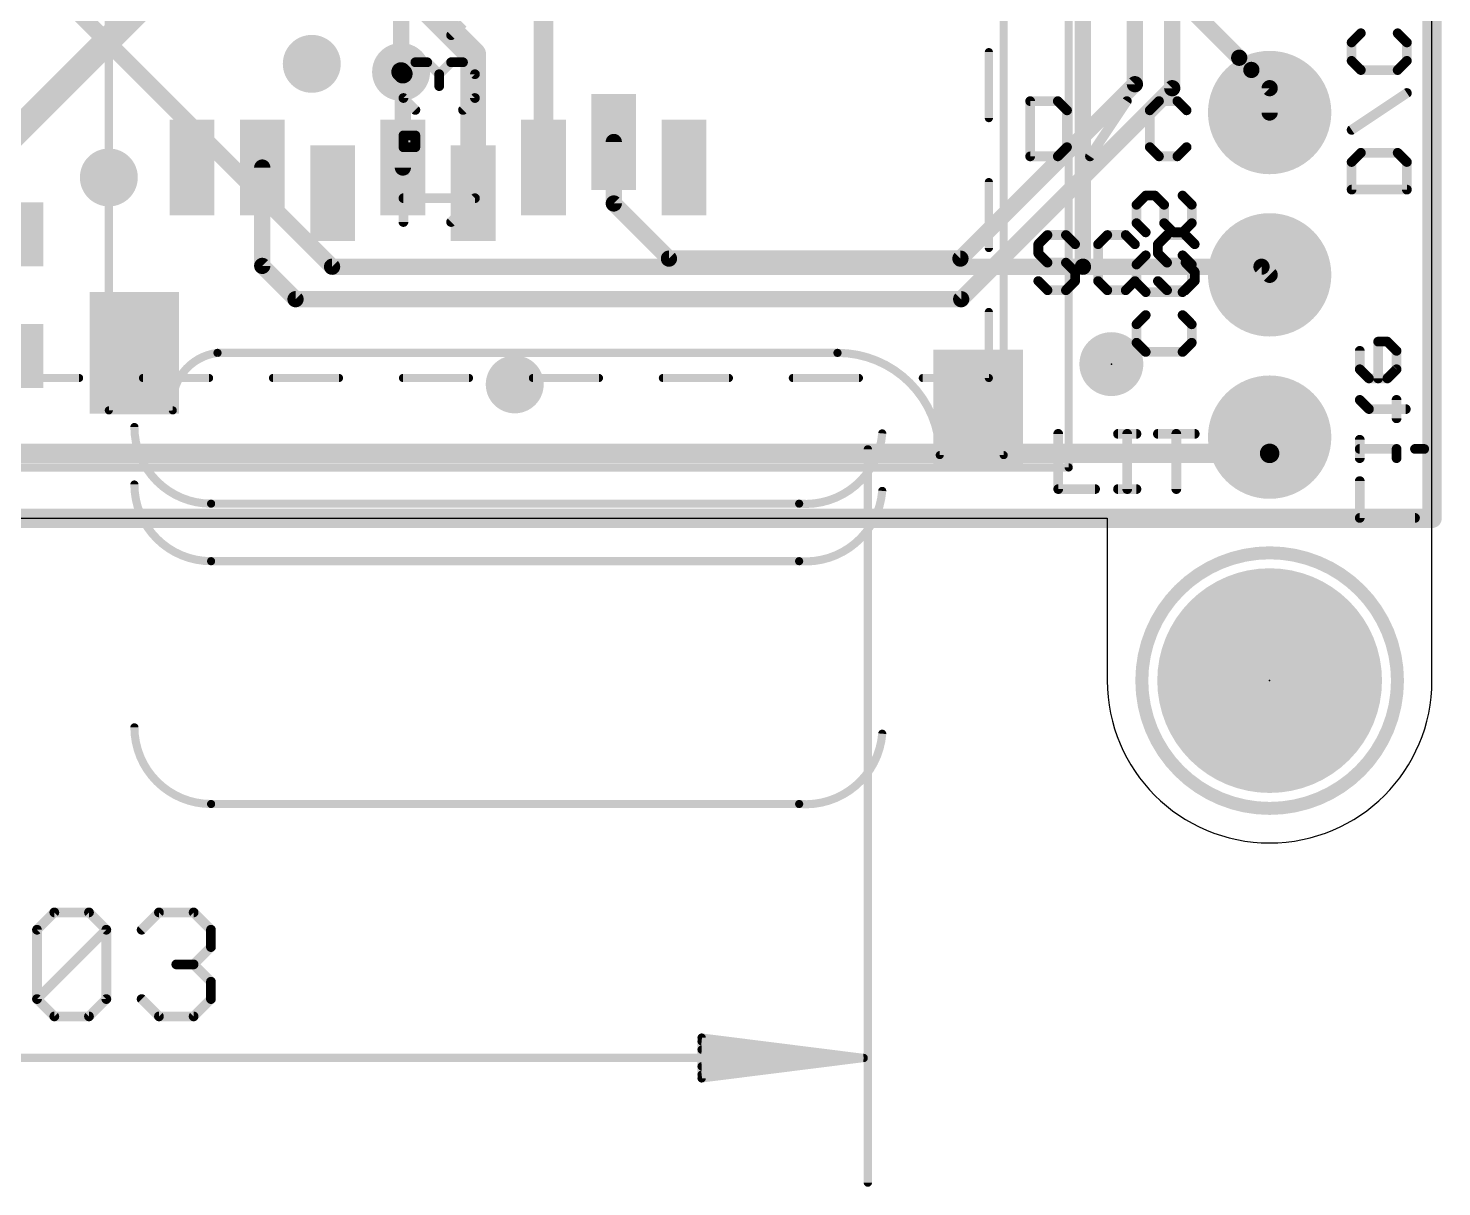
# Model space of a CAD drawing. Extents: x -7.4 to 35.7, y -10.5 to 36.3.
# Drawn here: x 13.6 to 35.71, y -10.46 to 7.67 of the extents above; entities that cross this region are included whole.
import ezdxf

# ---------------------------------------------------------------- set-up
doc = ezdxf.new("R2010")
doc.units = 0
for name, color, linetype in [('1', 12, 'CONTINUOUS'), ('16', 5, 'CONTINUOUS'), ('17', 110, 'CONTINUOUS'), ('18', 110, 'CONTINUOUS'), ('20', 53, 'CONTINUOUS'), ('21', 40, 'CONTINUOUS'), ('22', 6, 'CONTINUOUS'), ('23', 53, 'CONTINUOUS'), ('47', 253, 'CONTINUOUS'), ('51', 253, 'CONTINUOUS')]:
    doc.layers.add(name, color=color, linetype=linetype)

# ---------------------------------------------------------------- blocks, each defined once
blk = doc.blocks.new('RECT')
blk.add_solid([(-0.5, -0.5), (0.5, -0.5), (-0.5, 0.5), (0.5, 0.5)])
blk = doc.blocks.new('ROUNDP')
at = {"const_width": 0.5}
blk.add_lwpolyline([(0, -0.25, 1), (0, 0.25, 1), (0, -0.25)], format="xyb", dxfattribs=at)
blk = doc.blocks.new('PIE')
at = {"const_width": 0.5}
blk.add_lwpolyline([(0, -0.25, 1), (0, 0.25, 1), (0, -0.25)], format="xyb", dxfattribs=at)
blk = doc.blocks.new('ROUNDV')
at = {"const_width": 0.5}
blk.add_lwpolyline([(0, -0.25, 1), (0, 0.25, 1), (0, -0.25)], format="xyb", dxfattribs=at)

msp = doc.modelspace()

# ---------------------------------------------------------------- linework, layer by layer
at = {"layer": '1'}
for points, const_width in [([(35.56, 27.94), (35.56, 0)], 0.3048), ([(30.9118, 6.7934), (30.9118, 20.1422)], 0.254), ([(31.496, 6.731), (31.496, 14.986)], 0.254), ([(13.335, 5.969), (15.494, 8.128)], 0.4064), ([(19.685, 8.128), (20.559, 7.254)], 0.4064), ([(21.659, 5.489), (21.659, 8.001)], 0.3048), ([(20.559, 7.254), (20.559, 5.089)], 0.4064), ([(19.459, 6.957), (19.431, 6.985)], 0.3048), ([(19.459, 5.489), (19.459, 6.957)], 0.254), ([(28.1824, 4.064), (30.9118, 6.7934)], 0.254), ([(28.194, 3.429), (31.496, 6.731)], 0.254), ([(22.759, 5.889), (22.759, 4.927)], 0.254), ([(17.259, 5.489), (17.259, 3.95)], 0.254), ([(22.759, 4.927), (23.622, 4.064)], 0.254), ([(17.259, 3.95), (17.78, 3.429)], 0.254), ([(23.622, 4.064), (28.1824, 4.064)], 0.254), ([(17.78, 3.429), (28.194, 3.429)], 0.254), ([(35.56, 0), (0, 0)], 0.3048)]:
    msp.add_lwpolyline(points, dxfattribs=dict(at, const_width=const_width))
for points, const_width in [([(20.6606, 7.254, 1), (20.4574, 7.254)], 0.2032), ([(20.4872, 7.1822, 1), (20.6308, 7.3258)], 0.2032), ([(19.4849, 7.0389, 1), (19.3771, 6.9311)], 0.1524), ([(19.4051, 6.9031, 1), (19.5129, 7.0109)], 0.1524), ([(19.5225, 6.957, 1), (19.3955, 6.957)], 0.127), ([(30.8483, 6.7934, 1), (30.9753, 6.7934)], 0.127), ([(30.9567, 6.7485, 1), (30.8669, 6.8383)], 0.127), ([(31.5409, 6.6861, 1), (31.4511, 6.7759)], 0.127), ([(31.4325, 6.731, 1), (31.5595, 6.731)], 0.127), ([(22.8225, 5.889, 1), (22.6955, 5.889)], 0.127), ([(17.3225, 5.489, 1), (17.1955, 5.489)], 0.127), ([(19.3955, 5.489, 1), (19.5225, 5.489)], 0.127), ([(21.5828, 5.489, 1), (21.7352, 5.489)], 0.1524), ([(20.4574, 5.089, 1), (20.6606, 5.089)], 0.2032), ([(22.8039, 4.9719, 1), (22.7141, 4.8821)], 0.127), ([(22.6955, 4.927, 1), (22.8225, 4.927)], 0.127), ([(17.3039, 3.9949, 1), (17.2141, 3.9051)], 0.127), ([(17.1955, 3.95, 1), (17.3225, 3.95)], 0.127), ([(23.622, 4.1275, 1), (23.622, 4.0005)], 0.127), ([(23.5771, 4.0191, 1), (23.6669, 4.1089)], 0.127), ([(28.1375, 4.1089, 1), (28.2273, 4.0191)], 0.127), ([(28.1824, 4.0005, 1), (28.1824, 4.1275)], 0.127), ([(17.78, 3.4925, 1), (17.78, 3.3655)], 0.127), ([(28.194, 3.3655, 1), (28.194, 3.4925)], 0.127), ([(17.7351, 3.3841, 1), (17.8249, 3.4739)], 0.127), ([(28.1491, 3.4739, 1), (28.2389, 3.3841)], 0.127), ([(35.4838, 0, 1), (35.6362, 0)], 0.1524), ([(35.56, -0.0762, 1), (35.56, 0.0762)], 0.1524)]:
    msp.add_lwpolyline(points, format="xyb", dxfattribs=dict(at, const_width=const_width))
at = {"layer": '16'}
for points, const_width in [([(35.56, 27.94), (35.56, 0)], 0.3048), ([(19.431, 6.985), (19.431, 17.567)], 0.254), ([(32.5438, 7.2073), (29.464, 10.287)], 0.254), ([(13.335, 8.9535), (18.3515, 3.937)], 0.254), ([(30.0986, 8.1276), (30.0986, 3.9374)], 0.254), ([(32.7343, 7.0168), (32.5438, 7.2073)], 0.254), ([(33.02, 6.731), (32.7343, 7.0168)], 0.254), ([(33.02, 6.35), (33.02, 6.731)], 0.254), ([(18.3515, 3.937), (30.099, 3.937)], 0.254), ([(30.0986, 3.9374), (30.099, 3.937)], 0.254), ([(30.099, 3.937), (32.893, 3.937)], 0.254), ([(32.893, 3.937), (33.02, 3.81)], 0.254), ([(33.02, 1.27), (33.02, 1.016)], 0.3048), ([(33.02, 1.016), (11.303, 1.016)], 0.3048), ([(33.02, 1.016), (33.02, 1.016)], 0.3048), ([(35.56, 0), (0, 0)], 0.3048)]:
    msp.add_lwpolyline(points, dxfattribs=dict(at, const_width=const_width))
for points, const_width in [([(32.5887, 7.2522, 1), (32.4988, 7.1623)], 0.127), ([(32.4988, 7.1623, 1), (32.5887, 7.2522)], 0.127), ([(32.7792, 7.0617, 1), (32.6893, 6.9718)], 0.127), ([(32.6893, 6.9718, 1), (32.7792, 7.0617)], 0.127), ([(19.3675, 6.985, 1), (19.4945, 6.985)], 0.127), ([(33.0835, 6.731, 1), (32.9565, 6.731)], 0.127), ([(32.9751, 6.6861, 1), (33.0649, 6.7759)], 0.127), ([(32.9565, 6.35, 1), (33.0835, 6.35)], 0.127), ([(18.3515, 4.0005, 1), (18.3515, 3.8735)], 0.127), ([(18.3066, 3.8921, 1), (18.3964, 3.9819)], 0.127), ([(30.1435, 3.9823, 1), (30.0537, 3.8925)], 0.127), ([(30.0351, 3.9374, 1), (30.1621, 3.9374)], 0.127), ([(30.099, 4.0005, 1), (30.099, 3.8735)], 0.127), ([(30.0541, 3.8921, 1), (30.1439, 3.9819)], 0.127), ([(30.099, 3.8735, 1), (30.099, 4.0005)], 0.127), ([(32.9379, 3.9819, 1), (32.8481, 3.8921)], 0.127), ([(32.893, 3.8735, 1), (32.893, 4.0005)], 0.127), ([(32.9751, 3.7651, 1), (33.0649, 3.8549)], 0.127), ([(33.0962, 1.27, 1), (32.9438, 1.27)], 0.1524), ([(32.9661, 1.0699, 1), (33.0739, 0.9621)], 0.1524), ([(33.0739, 0.9621, 1), (32.9661, 1.0699)], 0.1524), ([(33.02, 0.9398, 1), (33.02, 1.0922)], 0.1524), ([(32.9438, 1.016, 1), (33.0962, 1.016)], 0.1524), ([(35.4838, 0, 1), (35.6362, 0)], 0.1524), ([(35.56, -0.0762, 1), (35.56, 0.0762)], 0.1524)]:
    msp.add_lwpolyline(points, format="xyb", dxfattribs=dict(at, const_width=const_width))
at = {"layer": '20'}
for p, q in [((35.56, -2.54), (35.56, 30.48)), ((5.08, 0), (30.48, 0)), ((30.48, 0), (30.48, -2.54))]:
    msp.add_line(p, q, dxfattribs=at)
for start, end in [(180, 270), (270, 0)]:
    msp.add_arc((33.02, -2.54), 2.54, start, end, dxfattribs=at)
at = {"layer": '21'}
for points, const_width in [([(14.859, 16.089), (14.859, 1.689)], 0.127), ([(28.859, 0.989), (28.859, 16.089)], 0.127), ([(29.2736, 6.5285), (29.2736, 5.6642)], 0.1524), ([(29.7058, 6.5285), (29.2736, 6.5285)], 0.1524), ([(29.8499, 6.3845), (29.7058, 6.5285)], 0.1524), ([(29.8499, 5.8083), (29.8499, 6.3845)], 0.1524), ([(30.2092, 5.6642), (30.7854, 6.5285)], 0.1524), ([(31.2887, 6.5285), (31.1447, 6.3845)], 0.1524), ([(31.1447, 6.3845), (31.1447, 5.8083)], 0.1524), ([(31.5769, 6.5285), (31.2887, 6.5285)], 0.1524), ([(31.7209, 6.3845), (31.5769, 6.5285)], 0.1524), ([(29.7058, 5.6642), (29.8499, 5.8083)], 0.1524), ([(31.1447, 5.8083), (31.2887, 5.6642)], 0.1524), ([(31.5769, 5.6642), (31.7209, 5.8083)], 0.1524), ([(29.2736, 5.6642), (29.7058, 5.6642)], 0.1524), ([(31.2887, 5.6642), (31.5769, 5.6642)], 0.1524), ([(29.5447, 4.433), (29.4006, 4.289)], 0.1524), ([(29.8328, 4.433), (29.5447, 4.433)], 0.1524), ([(29.9769, 4.289), (29.8328, 4.433)], 0.1524), ([(30.4802, 4.433), (30.3362, 4.289)], 0.1524), ([(30.7683, 4.433), (30.4802, 4.433)], 0.1524), ([(30.9124, 4.289), (30.7683, 4.433)], 0.1524), ([(31.4157, 4.433), (31.2717, 4.289)], 0.1524), ([(31.7039, 4.433), (31.4157, 4.433)], 0.1524), ([(31.8479, 4.289), (31.7039, 4.433)], 0.1524), ([(29.4006, 4.289), (29.4006, 4.1449)], 0.1524), ([(29.4006, 4.1449), (29.5447, 4.0009)], 0.1524), ([(30.3362, 4.289), (30.3362, 3.7128)], 0.1524), ([(31.2717, 4.289), (31.2717, 4.1449)], 0.1524), ([(31.2717, 4.1449), (31.4157, 4.0009)], 0.1524), ([(29.5447, 4.0009), (29.8328, 4.0009)], 0.1524), ([(29.8328, 4.0009), (29.9769, 3.8568)], 0.1524), ([(31.4157, 4.0009), (31.7039, 4.0009)], 0.1524), ([(31.7039, 4.0009), (31.8479, 3.8568)], 0.1524), ([(29.5447, 3.5687), (29.4006, 3.7128)], 0.1524), ([(29.9769, 3.7128), (29.8328, 3.5687)], 0.1524), ([(29.9769, 3.8568), (29.9769, 3.7128)], 0.1524), ([(30.3362, 3.7128), (30.4802, 3.5687)], 0.1524), ([(30.7683, 3.5687), (30.9124, 3.7128)], 0.1524), ([(31.4157, 3.5687), (31.2717, 3.7128)], 0.1524), ([(31.8479, 3.7128), (31.7039, 3.5687)], 0.1524), ([(31.8479, 3.8568), (31.8479, 3.7128)], 0.1524), ([(29.8328, 3.5687), (29.5447, 3.5687)], 0.1524), ([(30.4802, 3.5687), (30.7683, 3.5687)], 0.1524), ([(31.7039, 3.5687), (31.4157, 3.5687)], 0.1524), ([(16.559, 2.589), (26.259, 2.589)], 0.127), ([(14.859, 1.689), (15.859, 1.689)], 0.127), ([(29.7125, 1.3215), (29.7125, 0.4572)], 0.1524), ([(30.648, 1.3215), (30.9361, 1.3215)], 0.1524), ([(30.7921, 0.4572), (30.7921, 1.3215)], 0.1524), ([(31.2717, 1.3215), (31.8479, 1.3215)], 0.1524), ([(31.5598, 0.4572), (31.5598, 1.3215)], 0.1524), ([(27.859, 0.989), (28.859, 0.989)], 0.127), ([(29.7125, 0.4572), (30.2887, 0.4572)], 0.1524), ([(30.648, 0.4572), (30.9361, 0.4572)], 0.1524), ([(16.459, 0.229), (25.659, 0.229)], 0.127), ([(16.459, -0.671), (25.659, -0.671)], 0.127), ([(16.459, -4.471), (25.659, -4.471)], 0.127)]:
    msp.add_lwpolyline(points, dxfattribs=dict(at, const_width=const_width))
for points, const_width in [([(29.3117, 6.5285, 1), (29.2355, 6.5285)], 0.0762), ([(29.2736, 6.5666, 1), (29.2736, 6.4904)], 0.0762), ([(29.7328, 6.5555, 1), (29.6789, 6.5016)], 0.0762), ([(29.7058, 6.4904, 1), (29.7058, 6.5666)], 0.0762), ([(29.888, 6.3845, 1), (29.8118, 6.3845)], 0.0762), ([(29.8229, 6.3575, 1), (29.8768, 6.4114)], 0.0762), ([(30.8171, 6.5074, 1), (30.7537, 6.5497)], 0.0762), ([(31.1177, 6.4114, 1), (31.1716, 6.3575)], 0.0762), ([(31.1828, 6.3845, 1), (31.1066, 6.3845)], 0.0762), ([(31.2887, 6.5666, 1), (31.2887, 6.4904)], 0.0762), ([(31.3157, 6.5016, 1), (31.2618, 6.5555)], 0.0762), ([(31.6038, 6.5555, 1), (31.5499, 6.5016)], 0.0762), ([(31.5769, 6.4904, 1), (31.5769, 6.5666)], 0.0762), ([(31.694, 6.3575, 1), (31.7478, 6.4114)], 0.0762), ([(29.8118, 5.8083, 1), (29.888, 5.8083)], 0.0762), ([(29.8768, 5.7813, 1), (29.8229, 5.8352)], 0.0762), ([(31.1716, 5.8352, 1), (31.1177, 5.7813)], 0.0762), ([(31.1066, 5.8083, 1), (31.1828, 5.8083)], 0.0762), ([(31.7478, 5.7813, 1), (31.694, 5.8352)], 0.0762), ([(29.2736, 5.7023, 1), (29.2736, 5.6261)], 0.0762), ([(29.2355, 5.6642, 1), (29.3117, 5.6642)], 0.0762), ([(29.6789, 5.6911, 1), (29.7328, 5.6373)], 0.0762), ([(29.7058, 5.6261, 1), (29.7058, 5.7023)], 0.0762), ([(30.1775, 5.6853, 1), (30.2409, 5.6431)], 0.0762), ([(31.2887, 5.7023, 1), (31.2887, 5.6261)], 0.0762), ([(31.2618, 5.6373, 1), (31.3157, 5.6911)], 0.0762), ([(31.5499, 5.6911, 1), (31.6038, 5.6373)], 0.0762), ([(31.5769, 5.6261, 1), (31.5769, 5.7023)], 0.0762), ([(29.5447, 4.4711, 1), (29.5447, 4.3949)], 0.0762), ([(29.5716, 4.4061, 1), (29.5178, 4.46)], 0.0762), ([(29.8598, 4.46, 1), (29.8059, 4.4061)], 0.0762), ([(29.8328, 4.3949, 1), (29.8328, 4.4711)], 0.0762), ([(30.4802, 4.4711, 1), (30.4802, 4.3949)], 0.0762), ([(30.5072, 4.4061, 1), (30.4533, 4.46)], 0.0762), ([(30.7953, 4.46, 1), (30.7414, 4.4061)], 0.0762), ([(30.7683, 4.3949, 1), (30.7683, 4.4711)], 0.0762), ([(31.4157, 4.4711, 1), (31.4157, 4.3949)], 0.0762), ([(31.4427, 4.4061, 1), (31.3888, 4.46)], 0.0762), ([(31.7308, 4.46, 1), (31.6769, 4.4061)], 0.0762), ([(31.7039, 4.3949, 1), (31.7039, 4.4711)], 0.0762), ([(29.4387, 4.289, 1), (29.3625, 4.289)], 0.0762), ([(29.3737, 4.3159, 1), (29.4276, 4.262)], 0.0762), ([(29.4276, 4.1719, 1), (29.3737, 4.118)], 0.0762), ([(29.9499, 4.262, 1), (30.0038, 4.3159)], 0.0762), ([(30.3092, 4.3159, 1), (30.3631, 4.262)], 0.0762), ([(30.3743, 4.289, 1), (30.2981, 4.289)], 0.0762), ([(30.8854, 4.262, 1), (30.9393, 4.3159)], 0.0762), ([(31.2447, 4.3159, 1), (31.2986, 4.262)], 0.0762), ([(31.2986, 4.1719, 1), (31.2447, 4.118)], 0.0762), ([(31.3098, 4.289, 1), (31.2336, 4.289)], 0.0762), ([(31.821, 4.262, 1), (31.8748, 4.3159)], 0.0762), ([(29.3625, 4.1449, 1), (29.4387, 4.1449)], 0.0762), ([(29.5447, 4.039, 1), (29.5447, 3.9628)], 0.0762), ([(29.5178, 3.9739, 1), (29.5716, 4.0278)], 0.0762), ([(29.8598, 4.0278, 1), (29.8059, 3.9739)], 0.0762), ([(29.8328, 3.9628, 1), (29.8328, 4.039)], 0.0762), ([(31.2336, 4.1449, 1), (31.3098, 4.1449)], 0.0762), ([(31.4157, 4.039, 1), (31.4157, 3.9628)], 0.0762), ([(31.3888, 3.9739, 1), (31.4427, 4.0278)], 0.0762), ([(31.7308, 4.0278, 1), (31.6769, 3.9739)], 0.0762), ([(31.7039, 3.9628, 1), (31.7039, 4.039)], 0.0762), ([(29.4276, 3.7397, 1), (29.3737, 3.6858)], 0.0762), ([(30.015, 3.8568, 1), (29.9388, 3.8568)], 0.0762), ([(29.9499, 3.8299, 1), (30.0038, 3.8838)], 0.0762), ([(30.0038, 3.6858, 1), (29.9499, 3.7397)], 0.0762), ([(30.3631, 3.7397, 1), (30.3092, 3.6858)], 0.0762), ([(30.9393, 3.6858, 1), (30.8854, 3.7397)], 0.0762), ([(31.2986, 3.7397, 1), (31.2447, 3.6858)], 0.0762), ([(31.886, 3.8568, 1), (31.8098, 3.8568)], 0.0762), ([(31.821, 3.8299, 1), (31.8748, 3.8838)], 0.0762), ([(31.8748, 3.6858, 1), (31.821, 3.7397)], 0.0762), ([(29.5447, 3.6068, 1), (29.5447, 3.5306)], 0.0762), ([(29.5178, 3.5418, 1), (29.5716, 3.5956)], 0.0762), ([(29.8059, 3.5956, 1), (29.8598, 3.5418)], 0.0762), ([(29.8328, 3.5306, 1), (29.8328, 3.6068)], 0.0762), ([(29.9388, 3.7128, 1), (30.015, 3.7128)], 0.0762), ([(30.2981, 3.7128, 1), (30.3743, 3.7128)], 0.0762), ([(30.4802, 3.6068, 1), (30.4802, 3.5306)], 0.0762), ([(30.4533, 3.5418, 1), (30.5072, 3.5956)], 0.0762), ([(30.7414, 3.5956, 1), (30.7953, 3.5418)], 0.0762), ([(30.7683, 3.5306, 1), (30.7683, 3.6068)], 0.0762), ([(31.4157, 3.6068, 1), (31.4157, 3.5306)], 0.0762), ([(31.3888, 3.5418, 1), (31.4427, 3.5956)], 0.0762), ([(31.6769, 3.5956, 1), (31.7308, 3.5418)], 0.0762), ([(31.7039, 3.5306, 1), (31.7039, 3.6068)], 0.0762), ([(31.8098, 3.7128, 1), (31.886, 3.7128)], 0.0762), ([(16.559, 2.589, 0.4142), (15.859, 1.689)], 0.127), ([(16.559, 2.6208, 1), (16.559, 2.5572)], 0.0635), ([(16.5629, 2.5575, 1), (16.5551, 2.6205)], 0.0635), ([(26.259, 2.6208, 1), (26.259, 2.5572)], 0.0635), ([(27.859, 0.989, 0.4142), (26.259, 2.589)], 0.127), ([(26.259, 2.5572, 1), (26.259, 2.6208)], 0.0635), ([(14.8272, 1.689, 1), (14.8908, 1.689)], 0.0635), ([(14.859, 1.7208, 1), (14.859, 1.6573)], 0.0635), ([(15.8275, 1.6851, 1), (15.8905, 1.6929)], 0.0635), ([(15.859, 1.6573, 1), (15.859, 1.7208)], 0.0635), ([(15.2908, 1.429, 1), (15.2272, 1.429)], 0.0635), ([(15.259, 1.429, 0.4142), (16.459, 0.229)], 0.127), ([(25.659, 0.229, 0.4142), (26.959, 1.329)], 0.127), ([(26.9906, 1.3264, 1), (26.9274, 1.3316)], 0.0635), ([(29.7506, 1.3215, 1), (29.6744, 1.3215)], 0.0762), ([(30.648, 1.3596, 1), (30.648, 1.2834)], 0.0762), ([(30.8302, 1.3215, 1), (30.754, 1.3215)], 0.0762), ([(30.9361, 1.2834, 1), (30.9361, 1.3596)], 0.0762), ([(31.2717, 1.3596, 1), (31.2717, 1.2834)], 0.0762), ([(31.5979, 1.3215, 1), (31.5217, 1.3215)], 0.0762), ([(31.8479, 1.2834, 1), (31.8479, 1.3596)], 0.0762), ([(27.859, 1.0208, 1), (27.859, 0.9573)], 0.0635), ([(27.8273, 0.989, 1), (27.8908, 0.989)], 0.0635), ([(28.8273, 0.989, 1), (28.8908, 0.989)], 0.0635), ([(28.859, 0.9573, 1), (28.859, 1.0208)], 0.0635), ([(15.2908, 0.529, 1), (15.2272, 0.529)], 0.0635), ([(15.259, 0.529, 0.4142), (16.459, -0.671)], 0.127), ([(25.659, -0.671, 0.4142), (26.959, 0.429)], 0.127), ([(26.9906, 0.4264, 1), (26.9274, 0.4316)], 0.0635), ([(29.7125, 0.4953, 1), (29.7125, 0.4191)], 0.0762), ([(29.6744, 0.4572, 1), (29.7506, 0.4572)], 0.0762), ([(30.2887, 0.4191, 1), (30.2887, 0.4953)], 0.0762), ([(30.648, 0.4953, 1), (30.648, 0.4191)], 0.0762), ([(30.754, 0.4572, 1), (30.8302, 0.4572)], 0.0762), ([(30.9361, 0.4191, 1), (30.9361, 0.4953)], 0.0762), ([(31.5217, 0.4572, 1), (31.5979, 0.4572)], 0.0762), ([(16.459, 0.2608, 1), (16.459, 0.1973)], 0.0635), ([(16.459, 0.1973, 1), (16.459, 0.2608)], 0.0635), ([(25.6616, 0.2606, 1), (25.6564, 0.1974)], 0.0635), ([(25.659, 0.1973, 1), (25.659, 0.2608)], 0.0635), ([(33.02, -4.54, 1), (33.02, -0.54, 1), (33.02, -4.54)], 0.2032), ([(16.459, -0.6393, 1), (16.459, -0.7027)], 0.0635), ([(16.459, -0.7027, 1), (16.459, -0.6393)], 0.0635), ([(25.6616, -0.6394, 1), (25.6564, -0.7026)], 0.0635), ([(25.659, -0.7027, 1), (25.659, -0.6393)], 0.0635), ([(15.2908, -3.271, 1), (15.2272, -3.271)], 0.0635), ([(15.259, -3.271, 0.4142), (16.459, -4.471)], 0.127), ([(25.659, -4.471, 0.4142), (26.959, -3.371)], 0.127), ([(26.9906, -3.3736, 1), (26.9274, -3.3684)], 0.0635), ([(16.459, -4.4393, 1), (16.459, -4.5027)], 0.0635), ([(16.459, -4.5027, 1), (16.459, -4.4393)], 0.0635), ([(25.6616, -4.4394, 1), (25.6564, -4.5026)], 0.0635), ([(25.659, -4.5027, 1), (25.659, -4.4393)], 0.0635)]:
    msp.add_lwpolyline(points, format="xyb", dxfattribs=dict(at, const_width=const_width))
at = {"layer": '22'}
for points, const_width in [([(29.877, 0.7955), (29.877, 26.9955)], 0.127), ([(20.4003, 7.7466), (20.2139, 7.5602)], 0.1524), ([(34.3027, 7.4469), (34.4468, 7.5909)], 0.1524), ([(34.3027, 7.1587), (34.3027, 7.4469)], 0.1524), ([(35.023, 7.5909), (35.167, 7.4469)], 0.1524), ([(35.167, 7.4469), (35.167, 7.1587)], 0.1524), ([(28.627, 6.2622), (28.627, 7.2955)], 0.127), ([(19.6546, 7.1365), (19.4682, 6.9501)], 0.1524), ([(19.841, 7.1365), (19.6546, 7.1365)], 0.1524), ([(20.0275, 6.9501), (19.841, 7.1365)], 0.1524), ([(20.2139, 7.1365), (20.0275, 6.9501)], 0.1524), ([(20.4003, 7.1365), (20.2139, 7.1365)], 0.1524), ([(20.5868, 6.9501), (20.4003, 7.1365)], 0.1524), ([(34.4468, 7.0147), (34.3027, 7.1587)], 0.1524), ([(35.023, 7.0147), (34.4468, 7.0147)], 0.1524), ([(35.167, 7.1587), (35.023, 7.0147)], 0.1524), ([(19.4682, 6.9501), (19.4682, 6.5772)], 0.1524), ([(20.0275, 6.9501), (20.0275, 6.7637)], 0.1524), ([(20.5868, 6.5772), (20.5868, 6.9501)], 0.1524), ([(19.4682, 6.5772), (19.6546, 6.3908)], 0.1524), ([(20.4003, 6.3908), (20.5868, 6.5772)], 0.1524), ([(34.3027, 6.0792), (35.167, 6.6554)], 0.1524), ([(19.6546, 5.9925), (19.4682, 5.9925)], 0.1524), ([(19.4682, 5.9925), (19.4682, 5.8061)], 0.1524), ([(19.6546, 5.8061), (19.6546, 5.9925)], 0.1524), ([(19.4682, 5.8061), (19.6546, 5.8061)], 0.1524), ([(34.3027, 5.5758), (34.4468, 5.7199)], 0.1524), ([(34.4468, 5.7199), (35.023, 5.7199)], 0.1524), ([(35.023, 5.7199), (35.167, 5.5758)], 0.1524), ([(34.3027, 5.1436), (34.3027, 5.5758)], 0.1524), ([(35.167, 5.5758), (35.167, 5.1436)], 0.1524), ([(19.4682, 4.6367), (19.4682, 5.3824)], 0.1524), ([(28.627, 4.2288), (28.627, 5.2622)], 0.127), ([(31.0813, 5.0509), (30.9372, 4.9069)], 0.1524), ([(31.2253, 5.0509), (31.0813, 5.0509)], 0.1524), ([(31.3694, 4.9069), (31.2253, 5.0509)], 0.1524), ([(31.6575, 5.0509), (31.8015, 4.9069)], 0.1524), ([(35.167, 5.1436), (34.3027, 5.1436)], 0.1524), ([(20.5868, 5.0096), (19.4682, 5.0096)], 0.1524), ([(20.2139, 4.6367), (20.5868, 5.0096)], 0.1524), ([(30.9372, 4.9069), (30.9372, 4.6187)], 0.1524), ([(31.3694, 4.6187), (31.3694, 4.9069)], 0.1524), ([(31.8015, 4.9069), (31.8015, 4.6187)], 0.1524), ([(30.9372, 4.6187), (31.0813, 4.4747)], 0.1524), ([(31.5134, 4.4747), (31.3694, 4.6187)], 0.1524), ([(31.8015, 4.6187), (31.6575, 4.4747)], 0.1524), ([(31.6575, 4.4747), (31.5134, 4.4747)], 0.1524), ([(30.9372, 3.9713), (31.0813, 4.1154)], 0.1524), ([(30.9372, 3.6832), (30.9372, 3.9713)], 0.1524), ([(31.6575, 4.1154), (31.8015, 3.9713)], 0.1524), ([(31.8015, 3.9713), (31.8015, 3.6832)], 0.1524), ([(31.0813, 3.5392), (30.9372, 3.6832)], 0.1524), ([(31.8015, 3.6832), (31.6575, 3.5392)], 0.1524), ([(31.6575, 3.5392), (31.0813, 3.5392)], 0.1524), ([(28.627, 2.1955), (28.627, 3.2288)], 0.127), ([(30.9372, 3.0358), (31.0813, 3.1799)], 0.1524), ([(30.9372, 2.7477), (30.9372, 3.0358)], 0.1524), ([(31.6575, 3.1799), (31.8015, 3.0358)], 0.1524), ([(31.8015, 3.0358), (31.8015, 2.7477)], 0.1524), ([(31.0813, 2.6036), (30.9372, 2.7477)], 0.1524), ([(31.6575, 2.6036), (31.0813, 2.6036)], 0.1524), ([(31.8015, 2.7477), (31.6575, 2.6036)], 0.1524), ([(34.4297, 2.6208), (34.4297, 2.3327)], 0.1524), ([(34.8619, 2.7649), (34.7178, 2.7649)], 0.1524), ([(34.7178, 2.7649), (34.7178, 2.1887)], 0.1524), ([(35.0059, 2.6208), (34.8619, 2.7649)], 0.1524), ([(35.0059, 2.3327), (35.0059, 2.6208)], 0.1524), ([(13.3603, 2.1955), (14.3937, 2.1955)], 0.127), ([(15.3937, 2.1955), (16.427, 2.1955)], 0.127), ([(17.427, 2.1955), (18.4603, 2.1955)], 0.127), ([(19.4603, 2.1955), (20.4937, 2.1955)], 0.127), ([(21.4937, 2.1955), (22.527, 2.1955)], 0.127), ([(23.527, 2.1955), (24.5603, 2.1955)], 0.127), ([(25.5603, 2.1955), (26.5937, 2.1955)], 0.127), ([(27.5937, 2.1955), (28.627, 2.1955)], 0.127), ([(34.4297, 2.3327), (34.5738, 2.1887)], 0.1524), ([(34.5738, 2.1887), (34.8619, 2.1887)], 0.1524), ([(34.8619, 2.1887), (35.0059, 2.3327)], 0.1524), ([(34.5738, 1.7091), (34.4297, 1.8531)], 0.1524), ([(35.15, 1.7091), (34.5738, 1.7091)], 0.1524), ([(35.0059, 1.565), (35.0059, 1.8531)], 0.1524), ([(34.4297, 0.9413), (34.4297, 1.2294)], 0.1524), ([(35.0059, 1.0854), (34.4297, 1.0854)], 0.1524), ([(35.0059, 0.9413), (35.0059, 1.0854)], 0.1524), ([(35.4381, 1.0854), (35.294, 1.0854)], 0.1524), ([(0.637, 0.7955), (29.877, 0.7955)], 0.127), ([(34.4297, 0.0058), (34.4297, 0.582)], 0.1524), ([(35.294, 0.0058), (34.4297, 0.0058)], 0.1524)]:
    msp.add_lwpolyline(points, dxfattribs=dict(at, const_width=const_width))
for points, const_width in [([(20.187, 7.5871, 1), (20.2408, 7.5333)], 0.0762), ([(34.3408, 7.4469, 1), (34.2646, 7.4469)], 0.0762), ([(34.4737, 7.564, 1), (34.4198, 7.6178)], 0.0762), ([(35.0499, 7.6178, 1), (34.996, 7.564)], 0.0762), ([(35.2051, 7.4469, 1), (35.1289, 7.4469)], 0.0762), ([(28.6588, 7.2955, 1), (28.5953, 7.2955)], 0.0635), ([(34.2758, 7.4738, 1), (34.3296, 7.4199)], 0.0762), ([(35.1401, 7.4199, 1), (35.194, 7.4738)], 0.0762), ([(19.6546, 7.1746, 1), (19.6546, 7.0984)], 0.0762), ([(19.6816, 7.1096, 1), (19.6277, 7.1634)], 0.0762), ([(19.868, 7.1634, 1), (19.8141, 7.1096)], 0.0762), ([(19.841, 7.0984, 1), (19.841, 7.1746)], 0.0762), ([(20.2139, 7.1746, 1), (20.2139, 7.0984)], 0.0762), ([(20.2408, 7.1096, 1), (20.187, 7.1634)], 0.0762), ([(20.4273, 7.1634, 1), (20.3734, 7.1096)], 0.0762), ([(20.4003, 7.0984, 1), (20.4003, 7.1746)], 0.0762), ([(34.3296, 7.1857, 1), (34.2758, 7.1318)], 0.0762), ([(34.2646, 7.1587, 1), (34.3408, 7.1587)], 0.0762), ([(34.4468, 7.0528, 1), (34.4468, 6.9766)], 0.0762), ([(34.4198, 6.9877, 1), (34.4737, 7.0416)], 0.0762), ([(34.996, 7.0416, 1), (35.0499, 6.9877)], 0.0762), ([(35.023, 6.9766, 1), (35.023, 7.0528)], 0.0762), ([(35.1289, 7.1587, 1), (35.2051, 7.1587)], 0.0762), ([(35.194, 7.1318, 1), (35.1401, 7.1857)], 0.0762), ([(19.5063, 6.9501, 1), (19.4301, 6.9501)], 0.0762), ([(19.4413, 6.977, 1), (19.4951, 6.9231)], 0.0762), ([(20.0005, 6.977, 1), (20.0544, 6.9231)], 0.0762), ([(20.0656, 6.9501, 1), (19.9894, 6.9501)], 0.0762), ([(20.0005, 6.9231, 1), (20.0544, 6.977)], 0.0762), ([(20.6249, 6.9501, 1), (20.5487, 6.9501)], 0.0762), ([(20.5598, 6.9231, 1), (20.6137, 6.977)], 0.0762), ([(19.4951, 6.6042, 1), (19.4413, 6.5503)], 0.0762), ([(19.9894, 6.7637, 1), (20.0656, 6.7637)], 0.0762), ([(20.6137, 6.5503, 1), (20.5598, 6.6042)], 0.0762), ([(35.1882, 6.6237, 1), (35.1459, 6.6871)], 0.0762), ([(19.4301, 6.5772, 1), (19.5063, 6.5772)], 0.0762), ([(19.6277, 6.3639, 1), (19.6816, 6.4177)], 0.0762), ([(20.3734, 6.4177, 1), (20.4273, 6.3639)], 0.0762), ([(20.5487, 6.5772, 1), (20.6249, 6.5772)], 0.0762), ([(28.5953, 6.2622, 1), (28.6588, 6.2622)], 0.0635), ([(19.4682, 6.0306, 1), (19.4682, 5.9544)], 0.0762), ([(19.5063, 5.9925, 1), (19.4301, 5.9925)], 0.0762), ([(19.6927, 5.9925, 1), (19.6165, 5.9925)], 0.0762), ([(19.6546, 5.9544, 1), (19.6546, 6.0306)], 0.0762), ([(34.2816, 6.1109, 1), (34.3238, 6.0475)], 0.0762), ([(19.4682, 5.8442, 1), (19.4682, 5.768)], 0.0762), ([(19.4301, 5.8061, 1), (19.5063, 5.8061)], 0.0762), ([(19.6165, 5.8061, 1), (19.6927, 5.8061)], 0.0762), ([(19.6546, 5.768, 1), (19.6546, 5.8442)], 0.0762), ([(34.4468, 5.758, 1), (34.4468, 5.6818)], 0.0762), ([(34.4737, 5.6929, 1), (34.4198, 5.7468)], 0.0762), ([(35.0499, 5.7468, 1), (34.996, 5.6929)], 0.0762), ([(35.023, 5.6818, 1), (35.023, 5.758)], 0.0762), ([(34.3408, 5.5758, 1), (34.2646, 5.5758)], 0.0762), ([(34.2758, 5.6028, 1), (34.3296, 5.5489)], 0.0762), ([(35.2051, 5.5758, 1), (35.1289, 5.5758)], 0.0762), ([(35.1401, 5.5489, 1), (35.194, 5.6028)], 0.0762), ([(19.5063, 5.3824, 1), (19.4301, 5.3824)], 0.0762), ([(28.6588, 5.2622, 1), (28.5953, 5.2622)], 0.0635), ([(31.0813, 5.089, 1), (31.0813, 5.0128)], 0.0762), ([(31.1082, 5.024, 1), (31.0543, 5.0778)], 0.0762), ([(31.2523, 5.0778, 1), (31.1984, 5.024)], 0.0762), ([(31.2253, 5.0128, 1), (31.2253, 5.089)], 0.0762), ([(31.6844, 5.0778, 1), (31.6305, 5.024)], 0.0762), ([(34.3027, 5.1817, 1), (34.3027, 5.1055)], 0.0762), ([(34.2646, 5.1436, 1), (34.3408, 5.1436)], 0.0762), ([(35.1289, 5.1436, 1), (35.2051, 5.1436)], 0.0762), ([(35.167, 5.1055, 1), (35.167, 5.1817)], 0.0762), ([(19.4682, 5.0477, 1), (19.4682, 4.9715)], 0.0762), ([(20.6137, 4.9826, 1), (20.5598, 5.0365)], 0.0762), ([(20.5868, 4.9715, 1), (20.5868, 5.0477)], 0.0762), ([(30.9753, 4.9069, 1), (30.8991, 4.9069)], 0.0762), ([(30.9103, 4.9338, 1), (30.9641, 4.8799)], 0.0762), ([(31.4075, 4.9069, 1), (31.3313, 4.9069)], 0.0762), ([(31.3424, 4.8799, 1), (31.3963, 4.9338)], 0.0762), ([(31.8396, 4.9069, 1), (31.7634, 4.9069)], 0.0762), ([(31.7746, 4.8799, 1), (31.8285, 4.9338)], 0.0762), ([(19.4301, 4.6367, 1), (19.5063, 4.6367)], 0.0762), ([(20.187, 4.6636, 1), (20.2408, 4.6098)], 0.0762), ([(30.9641, 4.6457, 1), (30.9103, 4.5918)], 0.0762), ([(30.8991, 4.6187, 1), (30.9753, 4.6187)], 0.0762), ([(31.3963, 4.6457, 1), (31.3424, 4.5918)], 0.0762), ([(31.3313, 4.6187, 1), (31.4075, 4.6187)], 0.0762), ([(31.7634, 4.6187, 1), (31.8396, 4.6187)], 0.0762), ([(31.8285, 4.5918, 1), (31.7746, 4.6457)], 0.0762), ([(31.0543, 4.4477, 1), (31.1082, 4.5016)], 0.0762), ([(31.5134, 4.5128, 1), (31.5134, 4.4366)], 0.0762), ([(31.4865, 4.4477, 1), (31.5404, 4.5016)], 0.0762), ([(31.6305, 4.5016, 1), (31.6844, 4.4477)], 0.0762), ([(31.6575, 4.4366, 1), (31.6575, 4.5128)], 0.0762), ([(28.5953, 4.2288, 1), (28.6588, 4.2288)], 0.0635), ([(30.9753, 3.9713, 1), (30.8991, 3.9713)], 0.0762), ([(30.9103, 3.9983, 1), (30.9641, 3.9444)], 0.0762), ([(31.1082, 4.0884, 1), (31.0543, 4.1423)], 0.0762), ([(31.6844, 4.1423, 1), (31.6305, 4.0884)], 0.0762), ([(31.8396, 3.9713, 1), (31.7634, 3.9713)], 0.0762), ([(31.7746, 3.9444, 1), (31.8285, 3.9983)], 0.0762), ([(30.9641, 3.7102, 1), (30.9103, 3.6563)], 0.0762), ([(31.8285, 3.6563, 1), (31.7746, 3.7102)], 0.0762), ([(30.8991, 3.6832, 1), (30.9753, 3.6832)], 0.0762), ([(31.0813, 3.5773, 1), (31.0813, 3.5011)], 0.0762), ([(31.0543, 3.5122, 1), (31.1082, 3.5661)], 0.0762), ([(31.6305, 3.5661, 1), (31.6844, 3.5122)], 0.0762), ([(31.6575, 3.5011, 1), (31.6575, 3.5773)], 0.0762), ([(31.7634, 3.6832, 1), (31.8396, 3.6832)], 0.0762), ([(28.6588, 3.2288, 1), (28.5953, 3.2288)], 0.0635), ([(30.9753, 3.0358, 1), (30.8991, 3.0358)], 0.0762), ([(30.9103, 3.0628, 1), (30.9641, 3.0089)], 0.0762), ([(31.1082, 3.1529, 1), (31.0543, 3.2068)], 0.0762), ([(31.6844, 3.2068, 1), (31.6305, 3.1529)], 0.0762), ([(31.8396, 3.0358, 1), (31.7634, 3.0358)], 0.0762), ([(31.7746, 3.0089, 1), (31.8285, 3.0628)], 0.0762), ([(30.8991, 2.7477, 1), (30.9753, 2.7477)], 0.0762), ([(30.9641, 2.7746, 1), (30.9103, 2.7208)], 0.0762), ([(31.0813, 2.6417, 1), (31.0813, 2.5655)], 0.0762), ([(31.0543, 2.5767, 1), (31.1082, 2.6306)], 0.0762), ([(31.6305, 2.6306, 1), (31.6844, 2.5767)], 0.0762), ([(31.6575, 2.5655, 1), (31.6575, 2.6417)], 0.0762), ([(31.7634, 2.7477, 1), (31.8396, 2.7477)], 0.0762), ([(31.8285, 2.7208, 1), (31.7746, 2.7746)], 0.0762), ([(34.4678, 2.6208, 1), (34.3916, 2.6208)], 0.0762), ([(34.7178, 2.803, 1), (34.7178, 2.7268)], 0.0762), ([(34.7559, 2.7649, 1), (34.6797, 2.7649)], 0.0762), ([(34.8888, 2.7918, 1), (34.8349, 2.738)], 0.0762), ([(34.8619, 2.7268, 1), (34.8619, 2.803)], 0.0762), ([(35.044, 2.6208, 1), (34.9678, 2.6208)], 0.0762), ([(34.979, 2.5939, 1), (35.0329, 2.6478)], 0.0762), ([(14.3937, 2.1637, 1), (14.3937, 2.2273)], 0.0635), ([(15.3937, 2.2273, 1), (15.3937, 2.1637)], 0.0635), ([(16.427, 2.1637, 1), (16.427, 2.2273)], 0.0635), ([(17.427, 2.2273, 1), (17.427, 2.1637)], 0.0635), ([(18.4603, 2.1637, 1), (18.4603, 2.2273)], 0.0635), ([(19.4603, 2.2273, 1), (19.4603, 2.1637)], 0.0635), ([(20.4937, 2.1637, 1), (20.4937, 2.2273)], 0.0635), ([(21.4937, 2.2273, 1), (21.4937, 2.1637)], 0.0635), ([(22.527, 2.1637, 1), (22.527, 2.2273)], 0.0635), ([(23.527, 2.2273, 1), (23.527, 2.1637)], 0.0635), ([(24.5603, 2.1637, 1), (24.5603, 2.2273)], 0.0635), ([(25.5603, 2.2273, 1), (25.5603, 2.1637)], 0.0635), ([(26.5937, 2.1637, 1), (26.5937, 2.2273)], 0.0635), ([(27.5937, 2.2273, 1), (27.5937, 2.1637)], 0.0635), ([(28.5953, 2.1955, 1), (28.6588, 2.1955)], 0.0635), ([(28.627, 2.1637, 1), (28.627, 2.2273)], 0.0635), ([(34.4566, 2.3597, 1), (34.4028, 2.3058)], 0.0762), ([(34.3916, 2.3327, 1), (34.4678, 2.3327)], 0.0762), ([(34.5738, 2.2268, 1), (34.5738, 2.1506)], 0.0762), ([(34.5468, 2.1617, 1), (34.6007, 2.2156)], 0.0762), ([(34.6797, 2.1887, 1), (34.7559, 2.1887)], 0.0762), ([(34.8349, 2.2156, 1), (34.8888, 2.1617)], 0.0762), ([(34.8619, 2.1506, 1), (34.8619, 2.2268)], 0.0762), ([(34.9678, 2.3327, 1), (35.044, 2.3327)], 0.0762), ([(35.0329, 2.3058, 1), (34.979, 2.3597)], 0.0762), ([(34.4566, 1.8801, 1), (34.4028, 1.8262)], 0.0762), ([(34.5738, 1.7472, 1), (34.5738, 1.671)], 0.0762), ([(34.5468, 1.6821, 1), (34.6007, 1.736)], 0.0762), ([(35.044, 1.8531, 1), (34.9678, 1.8531)], 0.0762), ([(35.15, 1.671, 1), (35.15, 1.7472)], 0.0762), ([(34.9678, 1.565, 1), (35.044, 1.565)], 0.0762), ([(34.4678, 1.2294, 1), (34.3916, 1.2294)], 0.0762), ([(34.4297, 1.1235, 1), (34.4297, 1.0473)], 0.0762), ([(35.044, 1.0854, 1), (34.9678, 1.0854)], 0.0762), ([(35.0059, 1.0473, 1), (35.0059, 1.1235)], 0.0762), ([(35.294, 1.1235, 1), (35.294, 1.0473)], 0.0762), ([(35.4381, 1.0473, 1), (35.4381, 1.1235)], 0.0762), ([(34.3916, 0.9413, 1), (34.4678, 0.9413)], 0.0762), ([(34.9678, 0.9413, 1), (35.044, 0.9413)], 0.0762), ([(29.8453, 0.7955, 1), (29.9088, 0.7955)], 0.0635), ([(29.877, 0.7637, 1), (29.877, 0.8273)], 0.0635), ([(34.4678, 0.582, 1), (34.3916, 0.582)], 0.0762), ([(34.4297, 0.0439, 1), (34.4297, -0.0323)], 0.0762), ([(34.3916, 0.0058, 1), (34.4678, 0.0058)], 0.0762), ([(35.294, -0.0323, 1), (35.294, 0.0439)], 0.0762)]:
    msp.add_lwpolyline(points, format="xyb", dxfattribs=dict(at, const_width=const_width))
at = {"layer": '23'}
for p in [(30.5435, 2.413), (33.02, -2.54)]:
    msp.add_point(p, dxfattribs=at)
at = {"layer": '47'}
for points, const_width in [([(26.7335, 1.0795), (26.7335, -10.3955)], 0.13), ([(13.7348, -6.439), (14.006, -6.1678)], 0.1524), ([(14.006, -6.1678), (14.5483, -6.1678)], 0.1524), ([(14.5483, -6.1678), (14.8195, -6.439)], 0.1524), ([(15.372, -6.439), (15.6431, -6.1678)], 0.1524), ([(15.6431, -6.1678), (16.1854, -6.1678)], 0.1524), ([(16.1854, -6.1678), (16.4566, -6.439)], 0.1524), ([(13.7348, -7.5236), (13.7348, -6.439)], 0.1524), ([(13.7348, -7.5236), (14.8195, -6.439)], 0.1524), ([(14.8195, -6.439), (14.8195, -7.5236)], 0.1524), ([(16.4566, -6.439), (16.4566, -6.7101)], 0.1524), ([(16.4566, -6.7101), (16.1854, -6.9813)], 0.1524), ([(16.1854, -6.9813), (15.9143, -6.9813)], 0.1524), ([(16.1854, -6.9813), (16.4566, -7.2525)], 0.1524), ([(16.4566, -7.2525), (16.4566, -7.5236)], 0.1524), ([(14.006, -7.7948), (13.7348, -7.5236)], 0.1524), ([(14.8195, -7.5236), (14.5483, -7.7948)], 0.1524), ([(15.6431, -7.7948), (15.372, -7.5236)], 0.1524), ([(16.4566, -7.5236), (16.1854, -7.7948)], 0.1524), ([(14.5483, -7.7948), (14.006, -7.7948)], 0.1524), ([(16.1854, -7.7948), (15.6431, -7.7948)], 0.1524), ([(26.6685, -8.4455), (24.1335, -8.1263)], 0.13), ([(24.1335, -8.1263), (24.1335, -8.7647)], 0.13), ([(26.6685, -8.4455), (24.1335, -8.1855)], 0.13), ([(0.7, -8.4455), (26.6685, -8.4455)], 0.13), ([(26.6685, -8.4455), (24.1335, -8.3155)], 0.13), ([(24.1335, -8.7647), (26.6685, -8.4455)], 0.13), ([(24.1335, -8.5755), (26.6685, -8.4455)], 0.13), ([(24.1335, -8.7055), (26.6685, -8.4455)], 0.13)]:
    msp.add_lwpolyline(points, dxfattribs=dict(at, const_width=const_width))
for points, const_width in [([(26.766, 1.0795, 1), (26.701, 1.0795)], 0.065), ([(14.006, -6.1297, 1), (14.006, -6.2059)], 0.0762), ([(14.0329, -6.1948, 1), (13.979, -6.1409)], 0.0762), ([(14.5752, -6.1409, 1), (14.5213, -6.1948)], 0.0762), ([(14.5483, -6.2059, 1), (14.5483, -6.1297)], 0.0762), ([(15.6431, -6.1297, 1), (15.6431, -6.2059)], 0.0762), ([(15.6701, -6.1948, 1), (15.6162, -6.1409)], 0.0762), ([(16.2124, -6.1409, 1), (16.1585, -6.1948)], 0.0762), ([(16.1854, -6.2059, 1), (16.1854, -6.1297)], 0.0762), ([(13.7729, -6.439, 1), (13.6967, -6.439)], 0.0762), ([(13.7079, -6.412, 1), (13.7617, -6.4659)], 0.0762), ([(14.8576, -6.439, 1), (14.7814, -6.439)], 0.0762), ([(14.8464, -6.4659, 1), (14.7925, -6.412)], 0.0762), ([(14.7925, -6.4659, 1), (14.8464, -6.412)], 0.0762), ([(15.345, -6.412, 1), (15.3989, -6.4659)], 0.0762), ([(16.4947, -6.439, 1), (16.4185, -6.439)], 0.0762), ([(16.4297, -6.4659, 1), (16.4835, -6.412)], 0.0762), ([(16.4836, -6.7371, 1), (16.4297, -6.6832)], 0.0762), ([(16.4185, -6.7101, 1), (16.4947, -6.7101)], 0.0762), ([(15.9143, -6.9432, 1), (15.9143, -7.0194)], 0.0762), ([(16.2124, -6.9544, 1), (16.1585, -7.0082)], 0.0762), ([(16.1585, -6.9544, 1), (16.2124, -7.0082)], 0.0762), ([(16.1854, -7.0194, 1), (16.1854, -6.9432)], 0.0762), ([(16.4947, -7.2525, 1), (16.4185, -7.2525)], 0.0762), ([(16.4297, -7.2794, 1), (16.4836, -7.2255)], 0.0762), ([(13.7617, -7.4967, 1), (13.7079, -7.5506)], 0.0762), ([(13.7079, -7.4967, 1), (13.7617, -7.5506)], 0.0762), ([(13.6967, -7.5236, 1), (13.7729, -7.5236)], 0.0762), ([(14.7814, -7.5236, 1), (14.8576, -7.5236)], 0.0762), ([(14.8464, -7.5506, 1), (14.7925, -7.4967)], 0.0762), ([(15.3989, -7.4967, 1), (15.345, -7.5506)], 0.0762), ([(16.4185, -7.5236, 1), (16.4947, -7.5236)], 0.0762), ([(16.4835, -7.5506, 1), (16.4297, -7.4967)], 0.0762), ([(14.006, -7.7567, 1), (14.006, -7.8329)], 0.0762), ([(13.979, -7.8217, 1), (14.0329, -7.7679)], 0.0762), ([(14.5213, -7.7679, 1), (14.5752, -7.8217)], 0.0762), ([(14.5483, -7.8329, 1), (14.5483, -7.7567)], 0.0762), ([(15.6431, -7.7567, 1), (15.6431, -7.8329)], 0.0762), ([(15.6162, -7.8217, 1), (15.6701, -7.7679)], 0.0762), ([(16.1585, -7.7679, 1), (16.2124, -7.8217)], 0.0762), ([(16.1854, -7.8329, 1), (16.1854, -7.7567)], 0.0762), ([(24.1376, -8.094, 1), (24.1294, -8.1585)], 0.065), ([(24.166, -8.1263, 1), (24.101, -8.1263)], 0.065), ([(24.1368, -8.1532, 1), (24.1302, -8.2178)], 0.065), ([(24.1352, -8.283, 1), (24.1318, -8.348)], 0.065), ([(26.6726, -8.4777, 1), (26.6644, -8.4133)], 0.065), ([(26.6644, -8.4777, 1), (26.6726, -8.4133)], 0.065), ([(26.6718, -8.4778, 1), (26.6652, -8.4132)], 0.065), ([(26.6652, -8.4778, 1), (26.6718, -8.4132)], 0.065), ([(26.6668, -8.478, 1), (26.6702, -8.413)], 0.065), ([(26.6702, -8.478, 1), (26.6668, -8.413)], 0.065), ([(26.6685, -8.478, 1), (26.6685, -8.413)], 0.065), ([(24.1318, -8.543, 1), (24.1352, -8.608)], 0.065), ([(24.1302, -8.6732, 1), (24.1368, -8.7378)], 0.065), ([(24.1294, -8.7325, 1), (24.1376, -8.797)], 0.065), ([(24.101, -8.7647, 1), (24.166, -8.7647)], 0.065), ([(26.701, -10.3955, 1), (26.766, -10.3955)], 0.065)]:
    msp.add_lwpolyline(points, format="xyb", dxfattribs=dict(at, const_width=const_width))

# ---------------------------------------------------------------- block references
at = {"layer": '1'}
for p, xscale, yscale in [((22.759, 5.889), 0.7, 1.5), ((16.159, 5.489), 0.7, 1.5), ((17.259, 5.489), 0.7, 1.5), ((19.459, 5.489), 0.7, 1.5), ((21.659, 5.489), 0.7, 1.5), ((23.859, 5.489), 0.7, 1.5), ((18.359, 5.089), 0.7, 1.5), ((20.559, 5.089), 0.7, 1.5), ((15.259, 2.589), 1.4, 1.9), ((28.459, 1.689), 1.4, 1.9)]:
    msp.add_blockref('RECT', p, dxfattribs=dict(at, xscale=xscale, yscale=yscale))
at = {"layer": '1', "xscale": 1.075, "rotation": 180}
msp.add_blockref('RECT', (13.296, 4.445), dxfattribs=at)
at = {"layer": '1', "xscale": 1.075}
msp.add_blockref('RECT', (13.296, 2.54), dxfattribs=at)
at = {"layer": '1'}
msp.add_blockref('PIE', (30.5435, 2.413), dxfattribs=at)
at = {"layer": '17'}
for p, xscale, yscale in [((33.02, 6.35), 1.9304, 1.9304), ((33.02, 6.35), 1.9304, 1.9304), ((33.02, 3.81), 1.9304, 1.9304), ((33.02, 3.81), 1.9304, 1.9304), ((33.02, 1.27), 1.9304, 1.9304), ((33.02, 1.27), 1.9304, 1.9304), ((33.02, -2.54), 3.516, 3.516), ((33.02, -2.54), 3.516, 3.516)]:
    msp.add_blockref('ROUNDP', p, dxfattribs=dict(at, xscale=xscale, yscale=yscale))
at = {"layer": '18', "xscale": 0.9064, "yscale": 0.9064}
for p in [(18.034, 7.112), (18.034, 7.112), (19.431, 6.985), (19.431, 6.985), (14.859, 5.334), (14.859, 5.334), (21.209, 2.0955), (21.209, 2.0955)]:
    msp.add_blockref('ROUNDV', p, dxfattribs=at)
at = {"layer": '51', "xscale": 0.508, "yscale": 0.508, "rotation": 270}
for p in [(33.02, 6.35), (33.02, 3.81), (33.02, 1.27)]:
    msp.add_blockref('RECT', p, dxfattribs=at)

doc.saveas('drawing.dxf')
